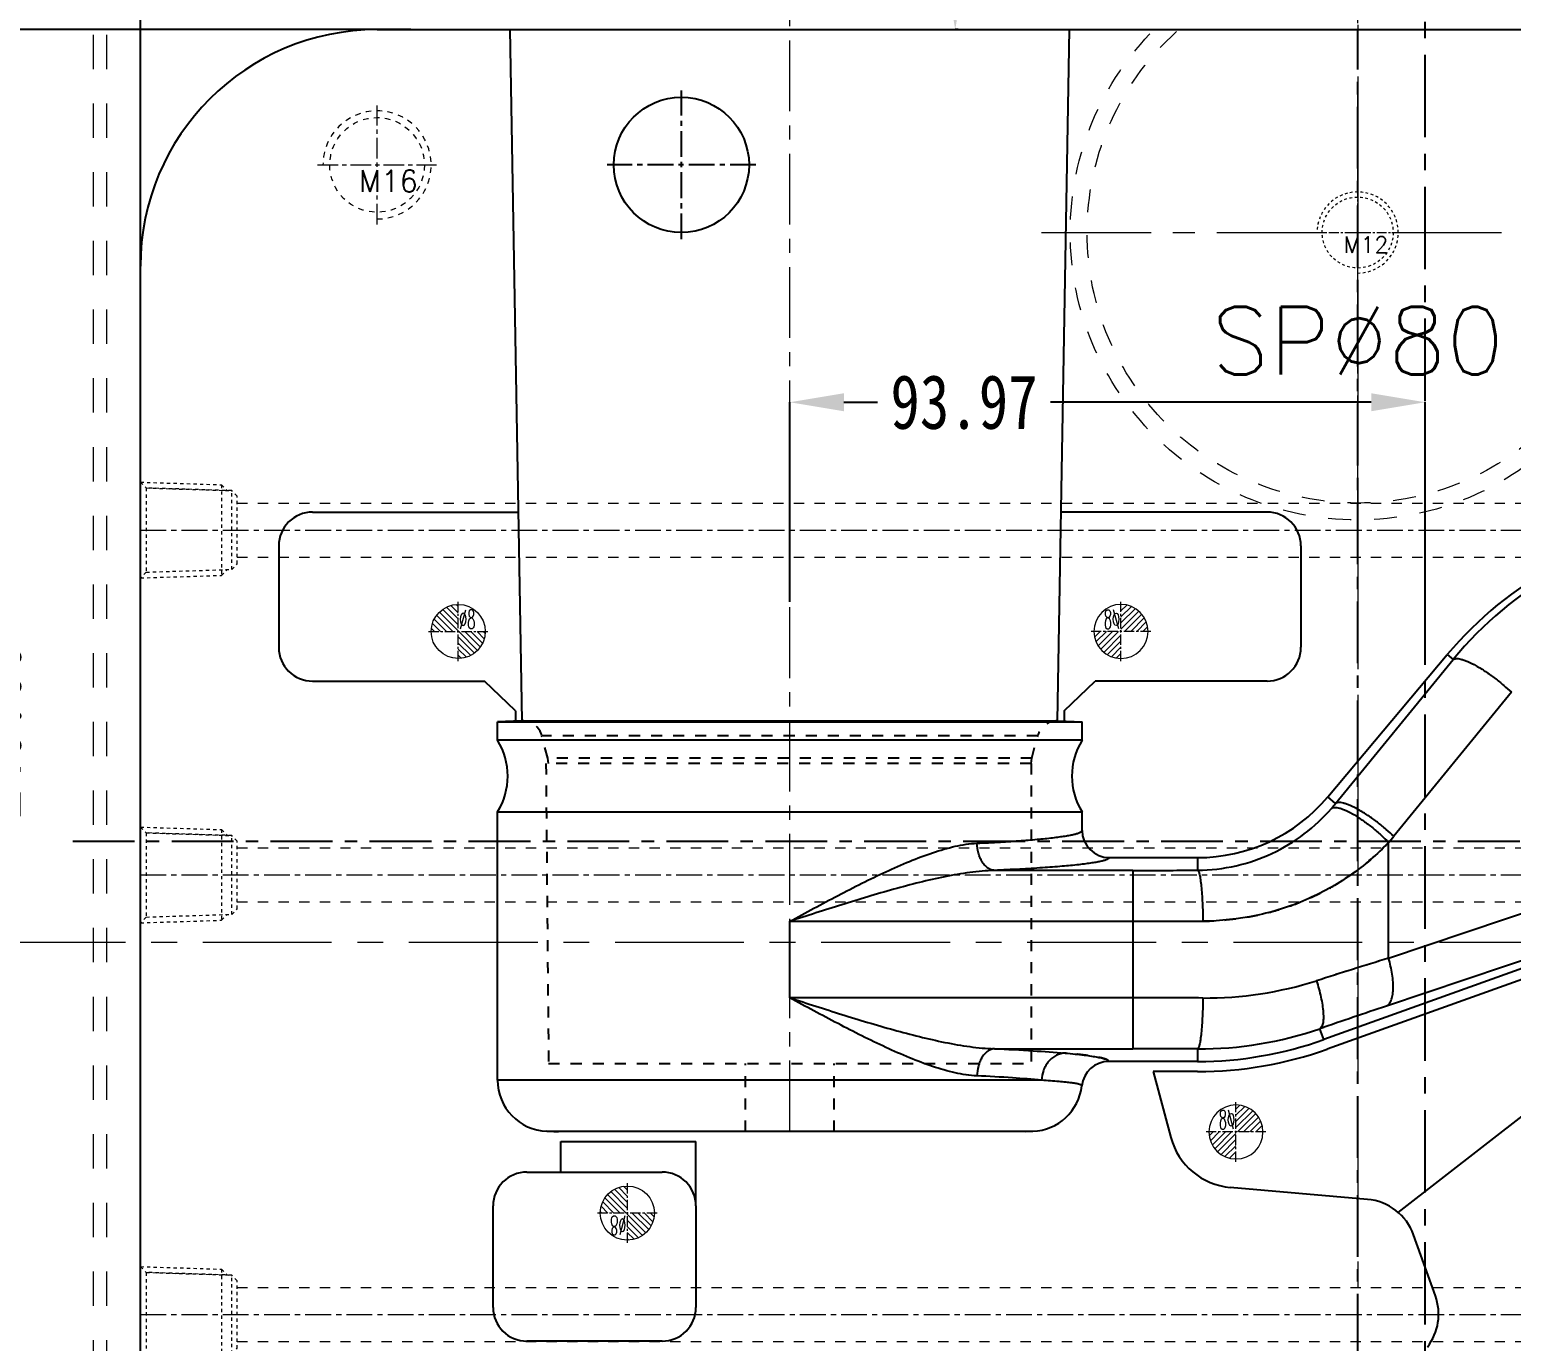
# Model space of a CAD drawing. Header units: millimetres. Extents: x 1188 to 10032, y -1727 to 798.
# Drawn here: x 1538.3 to 1757.4, y -800.1 to -606.1 of the extents above; entities that cross this region are included whole.
import ezdxf
from ezdxf.enums import TextEntityAlignment as Align

# ---------------------------------------------------------------- set-up
doc = ezdxf.new("R2010")
doc.units = ezdxf.units.MM
doc.header["$LTSCALE"] = 16.335
doc.header["$PDMODE"] = 3
doc.header["$PDSIZE"] = 0.3125
doc.linetypes.add('CENTER', pattern=[0.6, 0.375, -0.075, 0.075, -0.075])
doc.linetypes.add('HIDDEN', pattern=[0.2, 0.1, -0.1])
doc.layers.get('0').update_dxf_attribs({"linetype": 'CONTINUOUS'})
doc.layers.get('Defpoints').update_dxf_attribs({"linetype": 'CONTINUOUS'})
for name, color, linetype, lineweight in [('cool', 153, 'HIDDEN', 9), ('epin', 13, 'CONTINUOUS', 9), ('moldbase', 7, 'CONTINUOUS', 20), ('screw', 33, 'CONTINUOUS', 13), ('sp', 193, 'CONTINUOUS', 9)]:
    doc.layers.add(name, color=color, linetype=linetype, lineweight=lineweight)
doc.layers.add('DEFAULT_2', color=8, linetype='HIDDEN')
doc.styles.get("Standard").update_dxf_attribs({"font": 'txt', "width": 0.8})
doc.styles.add('TXT', font='txt.shx', dxfattribs={"bigfont": 'gbcbig.shx'})
doc.styles.add('TXT05', font='txt.shx', dxfattribs={"width": 0.5, "bigfont": 'gbcbig.shx'})
doc.dimstyles.new('11', dxfattribs={"dimtxt": 8, "dimasz": 8, "dimexe": 0, "dimexo": 0, "dimgap": 0, "dimtad": 0, "dimzin": 0, "dimdsep": 46, "dimtxsty": 'Standard', "dimcen": 0, "dimclrd": 4, "dimclre": 4, "dimclrt": 6, "dimazin": 0, "dimtfac": 1, "dimtofl": 0, "dimtmove": 0, "dimatfit": 3, "dimfxl": 0, "dimtolj": 1, "dimtzin": 0, "dimarcsym": 0})

# ---------------------------------------------------------------- blocks, each defined once
blk = doc.blocks.new('*D107')
at = {"color": 4, "lineweight": -2, "transparency": 16777216}
for p, q in [((1554.71, -646.14), (1554.71, -588.75)), ((1562.71, -588.75), (1745.38, -588.75)), ((1926.71, -588.75), (1774.18, -588.75)), ((1934.71, -646.14), (1934.71, -588.75))]:
    blk.add_line(p, q, dxfattribs=at)
at = {"color": 4, "transparency": 16777216}
for points in [[(1562.71, -587.41), (1562.71, -590.08), (1554.71, -588.75)], [(1926.71, -587.41), (1926.71, -590.08), (1934.71, -588.75)]]:
    blk.add_solid(points, dxfattribs=at)
at = {"layer": 'Defpoints', "color": 0, "transparency": 16777216}
for p in [(1554.71, -588.75), (1554.71, -646.14), (1934.71, -646.14)]:
    blk.add_point(p, dxfattribs=at)
at = {"color": 6, "transparency": 16777216, "insert": (1759.78, -588.75), "char_height": 8, "attachment_point": 5}
blk.add_mtext('\\A1;380.00', dxfattribs=at)
blk = doc.blocks.new('*D108')
at = {"color": 4, "lineweight": -2, "transparency": 16777216}
for p, q in [((1594.71, -606.14), (1533.09, -606.14)), ((1533.09, -614.14), (1533.09, -695.41)), ((1533.09, -838.14), (1533.09, -724.21)), ((1589.71, -846.14), (1533.09, -846.14))]:
    blk.add_line(p, q, dxfattribs=at)
at = {"color": 4, "transparency": 16777216}
for points in [[(1531.75, -614.14), (1534.42, -614.14), (1533.09, -606.14)], [(1531.75, -838.14), (1534.42, -838.14), (1533.09, -846.14)]]:
    blk.add_solid(points, dxfattribs=at)
at = {"layer": 'Defpoints', "color": 0, "transparency": 16777216}
for p in [(1594.71, -606.14), (1533.09, -846.14), (1589.71, -846.14)]:
    blk.add_point(p, dxfattribs=at)
at = {"color": 6, "transparency": 16777216, "insert": (1533.09, -709.81), "char_height": 8, "attachment_point": 5, "rotation": 90}
blk.add_mtext('\\A1;240.00', dxfattribs=at)
blk = doc.blocks.new('screw_m16_g')
at = {"layer": 'screw', "color": 1, "linetype": 'CENTER', "ltscale": 0.497582}
for p, q in [((0, -8.8), (0, 8.8)), ((-8.8, 0), (8.8, 0))]:
    blk.add_line(p, q, dxfattribs=at)
at = {"layer": 'screw', "color": 33, "linetype": 'HIDDEN', "ltscale": 0.497582}
blk.add_circle((0, 0), 7, dxfattribs=at)
at = {"layer": 'screw', "color": 92, "linetype": 'HIDDEN', "ltscale": 0.497582}
blk.add_arc((0, 0), 8, 270, 180, dxfattribs=at)
at = {"layer": 'screw', "color": 6, "style": 'TXT'}
blk.add_text('M16', height=3.2, dxfattribs=at).set_placement((-2.72, -4))
blk = doc.blocks.new('cool_jt_f12')
at = {"layer": 'cool', "ltscale": 0.3}
for p, q in [((0, 7.0785), (0.856, 6.2225)), ((0, 7.0785), (12, 6.7035)), ((12, 6.7035), (12.856, 5.8475)), ((12, 6.7035), (12, -6.7035)), ((0.856, 6.2225), (0.856, -6.2225)), ((13.5, 5.827375), (0.856, 6.2225)), ((0.856, 6.2225), (13.5, 5.827375)), ((14.327375, 5), (13.5, 5.827375)), ((13.5, -5.827375), (13.5, 5.827375)), ((14.327375, -5), (14.327375, 5)), ((0.856, -6.2225), (0, -7.0785)), ((0.856, -6.2225), (13.5, -5.827375)), ((12, -6.7035), (12.856, -5.8475)), ((13.5, -5.827375), (14.327375, -5)), ((0, -7.0785), (12, -6.7035))]:
    blk.add_line(p, q, dxfattribs=at)
blk = doc.blocks.new('2')
at = {"layer": 'cool', "ltscale": 0.932966}
for p, q in [((1569.04, -797.14), (1920.38, -797.14)), ((1569.04, -805.14), (1920.38, -805.14))]:
    blk.add_line(p, q, dxfattribs=at)
at = {"layer": 'cool', "color": 1, "linetype": 'CENTER', "ltscale": 0.621977}
blk.add_line((1554.71, -801.14), (1934.71, -801.14), dxfattribs=at)
at = {"layer": 'cool', "ltscale": 0.932966}
blk.add_blockref('cool_jt_f12', (1554.71, -801.14), dxfattribs=at)
blk = doc.blocks.new('sp_80_th', base_point=(1734.71, -886.14))
at = {"layer": 'sp', "color": 1, "linetype": 'CENTER', "ltscale": 2.643404}
for p, q in [((1734.71, -932.89), (1734.71, -839.39)), ((1687.96, -886.14), (1781.46, -886.14))]:
    blk.add_line(p, q, dxfattribs=at)
at = {"layer": 'sp', "color": 193, "linetype": 'HIDDEN', "ltscale": 2.073258}
for radius in [42.5, 40]:
    blk.add_circle((1734.71, -886.14), radius, dxfattribs=at)
at = {"layer": 'sp', "color": 6, "style": 'TXT'}
blk.add_text('SP%%c80', height=10, dxfattribs=at).set_placement((1734.71, -902.14), align=Align.MIDDLE)
blk = doc.blocks.new('screw_m12_g')
at = {"layer": 'screw', "color": 1, "linetype": 'CENTER', "ltscale": 0.24}
for p, q in [((0, -6.6), (0, 6.6)), ((-6.6, 0), (6.6, 0))]:
    blk.add_line(p, q, dxfattribs=at)
at = {"layer": 'screw', "color": 33, "linetype": 'HIDDEN', "ltscale": 0.24}
blk.add_circle((0, 0), 5.25, dxfattribs=at)
at = {"layer": 'screw', "color": 92, "linetype": 'HIDDEN', "ltscale": 0.24}
blk.add_arc((0, 0), 6, 270, 180, dxfattribs=at)
at = {"layer": 'screw', "color": 6, "style": 'TXT'}
blk.add_text('M12', height=2.4, dxfattribs=at).set_placement((-2.04, -3))
blk = doc.blocks.new('*D125')
at = {"color": 4, "lineweight": -2, "transparency": 16777216}
for p, q in [((1650.74, -690.76), (1650.74, -661.24)), ((1658.74, -661.24), (1663.7, -661.24)), ((1736.71, -661.24), (1689.3, -661.24)), ((1744.71, -690.76), (1744.71, -661.24))]:
    blk.add_line(p, q, dxfattribs=at)
at = {"color": 4, "transparency": 16777216}
for points in [[(1658.74, -659.91), (1658.74, -662.57), (1650.74, -661.24)], [(1736.71, -659.91), (1736.71, -662.57), (1744.71, -661.24)]]:
    blk.add_solid(points, dxfattribs=at)
at = {"layer": 'Defpoints', "color": 0, "transparency": 16777216}
for p in [(1650.74, -661.24), (1650.74, -690.76), (1744.71, -690.76)]:
    blk.add_point(p, dxfattribs=at)
at = {"color": 6, "transparency": 16777216, "insert": (1676.5, -661.24), "char_height": 8, "attachment_point": 5}
blk.add_mtext('\\A1;93.97', dxfattribs=at)
blk = doc.blocks.new('epin_ejp_8')
at = {"layer": 'epin'}
h = blk.add_hatch(dxfattribs=at)
h.set_pattern_fill('_ANSI31', color=123, scale=0.2, angle=90, style=0)
h.set_pattern_definition([(135, (-1734.7099, 741.14124), (-0.4490128, -0.4490128), [])])
h.paths.add_polyline_path([(0, 4, 0.414214), (-4, 0), (0, 0)])
h.paths.add_polyline_path([(4, 0), (0, 0), (0, -4, 0.414214)])
at = {"layer": 'epin', "color": 1, "linetype": 'CENTER', "ltscale": 0.248791}
for p, q in [((0, -4.4), (0, 4.4)), ((-4.4, 0), (4.4, 0))]:
    blk.add_line(p, q, dxfattribs=at)
at = {"layer": 'epin'}
blk.add_circle((0, 0), 4, dxfattribs=at)
at = {"layer": 'epin', "color": 6, "style": 'TXT05', "width": 0.5}
blk.add_text('%%c8', height=2.8, dxfattribs=at).set_placement((1.33, 1.8), align=Align.MIDDLE)
blk = doc.blocks.new('5')
at = {"layer": 'epin'}
blk.add_blockref('epin_ejp_8', (1601.71, -695.14), dxfattribs=at)
at = {"layer": 'epin', "xscale": -1}
for p in [(1699.71, -695.14), (1716.71, -769.14)]:
    blk.add_blockref('epin_ejp_8', p, dxfattribs=at)
at = {"layer": 'epin', "rotation": 180}
blk.add_blockref('epin_ejp_8', (1626.71, -781.14), dxfattribs=at)
blk = doc.blocks.new('*D216')
at = {"color": 4, "lineweight": -2, "transparency": 16777216}
for p, q in [((1672.47, -521.14), (1675.2, -521.14)), ((1675.2, -529.14), (1675.2, -557.47)), ((1675.2, -598.14), (1675.2, -580.93)), ((1675.62, -606.14), (1675.2, -606.14))]:
    blk.add_line(p, q, dxfattribs=at)
at = {"color": 4, "transparency": 16777216}
for points in [[(1673.87, -529.14), (1676.54, -529.14), (1675.2, -521.14)], [(1673.87, -598.14), (1676.54, -598.14), (1675.2, -606.14)]]:
    blk.add_solid(points, dxfattribs=at)
at = {"layer": 'Defpoints', "color": 0, "transparency": 16777216}
for p in [(1672.47, -521.14), (1675.2, -606.14), (1675.62, -606.14)]:
    blk.add_point(p, dxfattribs=at)
at = {"color": 6, "transparency": 16777216, "insert": (1675.2, -569.2), "char_height": 8, "attachment_point": 5, "rotation": 90}
blk.add_mtext('\\A1;85.00', dxfattribs=at)

msp = doc.modelspace()

# ---------------------------------------------------------------- linework, layer by layer
at = {"color": 1, "linetype": 'CENTER', "ltscale": 1.990328}
msp.add_line((1744.71, -856.141), (1744.71, -596.141), dxfattribs=at)
for p, q in [((1589.71, -606.141), (1899.71, -606.141)), ((1611.173, -708.354), (1609.388, -606.141)), ((1690.312, -708.354), (1692.096, -606.141)), ((1554.71, -811.141), (1554.71, -641.141)), ((1575.173, -682.48), (1575.173, -697.48)), ((1726.312, -682.48), (1726.312, -697.48)), ((1610.173, -706.887), (1605.609, -702.48)), ((1691.312, -706.887), (1695.876, -702.48)), ((1610.173, -706.887), (1610.173, -708.387)), ((1691.312, -706.887), (1691.312, -708.387)), ((1616.862, -775.079), (1616.862, -770.579)), ((1636.862, -780.079), (1636.862, -770.579)), ((1606.862, -795.079), (1606.862, -780.079)), ((1636.862, -780.079), (1636.862, -795.079)), ((1631.862, -800.079), (1611.862, -800.079))]:
    msp.add_line(p, q)
at = {"color": 1, "linetype": 'CENTER', "ltscale": 1.492746}
for p, q in [((1734.71, -846.141), (1734.71, -606.141)), ((1544.71, -726.141), (1944.71, -726.141))]:
    msp.add_line(p, q, dxfattribs=at)
at = {"color": 1, "linetype": 'CENTER', "ltscale": 0.621977}
for p, q in [((1634.71, -637.141), (1634.71, -615.141)), ((1645.71, -626.141), (1623.71, -626.141))]:
    msp.add_line(p, q, dxfattribs=at)
at = {"color": 7, "linetype": 'Continuous'}
for p, q in [((1580.173, -677.48), (1610.651, -677.48)), ((1721.312, -677.48), (1690.834, -677.48)), ((1730.289, -719.603), (1747.955, -698.55)), ((1747.955, -698.55), (1748.833, -699.286)), ((1731.45, -720.577), (1748.833, -699.286)), ((1580.173, -702.48), (1605.609, -702.48)), ((1721.312, -702.48), (1695.876, -702.48)), ((1757.436, -704.125), (1740.054, -725.416)), ((1611.067, -708.356), (1607.527, -708.48)), ((1607.527, -711.225), (1607.527, -708.48)), ((1607.527, -708.48), (1693.957, -708.48)), ((1611.067, -708.356), (1611.173, -708.354)), ((1611.067, -708.356), (1690.417, -708.356)), ((1690.417, -708.356), (1690.312, -708.354)), ((1690.417, -708.356), (1693.957, -708.48)), ((1693.957, -711.225), (1693.957, -708.48)), ((1693.957, -711.225), (1607.527, -711.225)), ((1731.45, -720.577), (1730.289, -719.603)), ((1607.527, -761.498), (1607.527, -721.814)), ((1607.527, -721.814), (1693.957, -721.814)), ((1693.957, -724.552), (1693.957, -721.814)), ((1739.283, -743.44), (1739.283, -726.327)), ((1739.283, -743.44), (1787.546, -727.223)), ((1697.977, -728.578), (1711.042, -728.578)), ((1711.042, -728.578), (1711.042, -730.442)), ((1701.458, -730.468), (1680.987, -730.468)), ((1701.458, -730.468), (1701.458, -756.838)), ((1787.42, -734.783), (1729.703, -755.483)), ((1787.25, -734.308), (1738.988, -750.525)), ((1650.742, -749.31), (1650.742, -737.996)), ((1650.742, -737.996), (1701.458, -737.996)), ((1701.458, -749.31), (1650.742, -749.31)), ((1729.703, -755.483), (1729.126, -753.874)), ((1680.987, -756.838), (1701.458, -756.838)), ((1711.042, -756.864), (1711.042, -758.728)), ((1711.042, -758.728), (1697.91, -758.728)), ((1687.982, -761.498), (1607.527, -761.498)), ((1614.802, -769.03), (1686.683, -769.03)), ((1615.856, -769.067), (1614.802, -769.03)), ((1685.628, -769.067), (1686.683, -769.03)), ((1685.628, -769.067), (1615.856, -769.067)), ((1615.856, -769.067), (1616.558, -769.079)), ((1684.926, -769.079), (1616.558, -769.079)), ((1616.862, -770.579), (1636.862, -770.579)), ((1685.628, -769.067), (1684.927, -769.079)), ((1611.862, -775.079), (1631.862, -775.079))]:
    msp.add_line(p, q, dxfattribs=at)
at = {"color": 4, "linetype": 'Continuous'}
for p, q in [((1787.927, -736.195), (1730.209, -756.895)), ((1711.042, -760.228), (1704.476, -760.228)), ((1704.476, -760.228), (1707.084, -769.961)), ((1740.717, -781.055), (1759.935, -766.099)), ((1736.149, -779.109), (1715.872, -777.335)), ((1746.208, -793.371), (1742.983, -784.378))]:
    msp.add_line(p, q, dxfattribs=at)
msp.add_circle((1634.71, -626.141), 10)
for centre, radius, start, end in [((1589.71, -641.141), 35, 90, 180), ((1580.173, -682.48), 5, 90, 180), ((1721.312, -682.48), 5, 0, 90), ((1580.173, -697.48), 5, 180, 270), ((1721.312, -697.48), 5, 270, 0), ((1611.862, -780.079), 5, 90, 180), ((1631.862, -780.079), 5, 0, 90), ((1611.862, -795.079), 5, 180, 270), ((1631.862, -795.079), 5, 270, 0)]:
    msp.add_arc(centre, radius, start, end)
at = {"color": 7, "linetype": 'Continuous'}
for centre, radius, start, end in [((1790.298, -734.08), 55.275, 96.78538, 140), ((1791.304, -734.096), 54.914, 97.82609, 140.66248), ((1598.985, -716.52), 10.05, 328.21167, 31.78833), ((1702.5, -716.52), 10.05, 148.21167, 211.78833), ((1711.042, -703.453), 25.125, 270, 320), ((1710.306, -703.449), 27.211, 319.03077, 320.98935), ((1697.982, -724.554), 4.025, 179.98151, 269.92876), ((1713.145, -703.447), 34.738, 318.80394, 320.77141), ((1701.461, 1037.467), 1767.935, 269.999896, 270.310527), ((1701.461, 1328.251), 2066.247, 269.999904, 270.287237), ((2309.54, -2577.516), 1920.684, 107.271673, 107.60504), ((1712.12, -694.633), 54.704, 269.68496, 287.55683), ((1701.475, -2810.059), 2060.748, 89.712379, 90.000479), ((2263.729, -2311.963), 1647.253, 108.575597, 108.937862), ((1711.298, -702.221), 54.643, 269.73163, 289.0413), ((1711.042, -703.453), 55.275, 270, 289.73), ((1701.474, -2520.07), 1763.232, 89.689059, 90.000518), ((1697.914, -762.753), 4.025, 90.06454, 173.77957), ((1615.065, -761.498), 7.537, 180, 268), ((1686.42, -761.498), 7.537, 272, 353.76112)]:
    msp.add_arc(centre, radius, start, end, dxfattribs=at)
at = {"color": 4, "linetype": 'Continuous'}
for centre, radius, start, end in [((1711.042, -703.453), 56.775, 270, 289.73), ((1716.743, -767.373), 10, 195, 265), ((1735.452, -787.079), 8, 19.73, 85), ((1738.677, -796.071), 8, 322.46377, 19.73)]:
    msp.add_arc(centre, radius, start, end, dxfattribs=at)
at = {"color": 7, "linetype": 'Continuous'}
for points, knots in [([(1748.833, -699.286), (1748.951, -699.192), (1749.222, -699.13), (1749.61, -699.15), (1750.009, -699.228), (1750.475, -699.372), (1751.236, -699.674), (1752.302, -700.222), (1753.641, -701.056), (1754.999, -702.031), (1756.274, -703.062), (1757.067, -703.774), (1757.436, -704.125)], [0, 0, 0, 0, 0.0445714, 0.0761183, 0.115517, 0.163591, 0.2202662, 0.3568993, 0.5164547, 0.6854767, 0.8499231, 1, 1, 1, 1]), ([(1740.054, -725.416), (1739.685, -725.065), (1738.892, -724.353), (1737.617, -723.322), (1736.259, -722.347), (1734.92, -721.513), (1733.854, -720.965), (1733.093, -720.663), (1732.626, -720.519), (1732.228, -720.441), (1731.84, -720.421), (1731.569, -720.483), (1731.45, -720.577)], [0, 0, 0, 0, 0.1500769, 0.3145233, 0.4835453, 0.6431007, 0.7797338, 0.836409, 0.884483, 0.9238818, 0.9554286, 1, 1, 1, 1]), ([(1711.042, -730.442), (1712.954, -730.429), (1716.743, -729.988), (1722.112, -728.138), (1726.916, -725.237), (1729.643, -722.683), (1730.853, -721.29)], [0, 0, 0, 0, 0.2554597, 0.5049833, 0.7533984, 1, 1, 1, 1]), ([(1730.853, -721.29), (1730.976, -721.197), (1731.252, -721.137), (1731.645, -721.163), (1732.042, -721.247), (1732.506, -721.4), (1733.256, -721.717), (1734.301, -722.287), (1735.607, -723.152), (1736.927, -724.162), (1738.162, -725.228), (1738.928, -725.964), (1739.283, -726.327)], [0, 0, 0, 0, 0.0457529, 0.0776676, 0.1172773, 0.1654124, 0.2220175, 0.3582047, 0.517121, 0.685587, 0.8497852, 1, 1, 1, 1]), ([(1678.413, -726.454), (1679.567, -726.399), (1681.751, -726.284), (1684.828, -726.082), (1687.497, -725.863), (1689.45, -725.661), (1690.784, -725.487), (1691.608, -725.361), (1692.31, -725.234), (1692.887, -725.106), (1693.34, -724.976), (1693.636, -724.861), (1693.806, -724.762), (1693.907, -724.684), (1693.957, -724.603), (1693.957, -724.552)], [0, 0, 0, 0, 0.2194228, 0.4153838, 0.585534, 0.7279568, 0.7882319, 0.8410069, 0.8861704, 0.9236319, 0.9533569, 0.9754758, 0.9838155, 0.990492, 1, 1, 1, 1]), ([(1650.742, -737.996), (1651.926, -737.346), (1654.296, -736.066), (1657.852, -734.188), (1661.385, -732.366), (1664.894, -730.66), (1668.367, -729.125), (1671.781, -727.825), (1675.109, -726.856), (1677.334, -726.505), (1678.413, -726.454)], [0, 0, 0, 0, 0.1342467, 0.267823, 0.3998659, 0.5295337, 0.6557825, 0.7773048, 0.8925695, 1, 1, 1, 1]), ([(1680.987, -730.468), (1680.831, -730.459), (1680.503, -730.39), (1680.028, -730.147), (1679.578, -729.755), (1679.175, -729.233), (1678.849, -728.601), (1678.529, -727.679), (1678.426, -726.941), (1678.413, -726.454)], [0, 0, 0, 0, 0.0906419, 0.191905, 0.3065972, 0.4343381, 0.5728685, 0.7172461, 1, 1, 1, 1]), ([(1739.284, -726.327), (1738.434, -727.225), (1736.639, -728.934), (1732.677, -731.992), (1727.098, -735.074), (1719.679, -737.406), (1714.461, -737.956), (1711.82, -737.97)], [0, 0, 0, 0, 0.1211626, 0.2424278, 0.4898404, 0.7411427, 1, 1, 1, 1]), ([(1697.977, -728.578), (1697.973, -728.63), (1697.909, -728.71), (1697.795, -728.787), (1697.603, -728.885), (1697.273, -728.999), (1696.773, -729.128), (1696.137, -729.255), (1695.367, -729.382), (1694.465, -729.507), (1693.007, -729.68), (1690.876, -729.881), (1687.968, -730.099), (1684.619, -730.299), (1682.242, -730.414), (1680.987, -730.468)], [0, 0, 0, 0, 0.0091528, 0.0158327, 0.0242337, 0.0465564, 0.0765152, 0.1141988, 0.1595533, 0.2124799, 0.2728629, 0.4153575, 0.5853865, 0.7810437, 1, 1, 1, 1]), ([(1680.987, -730.468), (1679.777, -730.503), (1677.317, -730.737), (1673.622, -731.385), (1669.868, -732.245), (1664.785, -733.594), (1658.402, -735.52), (1653.308, -737.177), (1650.742, -737.996)], [0, 0, 0, 0, 0.1162335, 0.236625, 0.3600586, 0.4857444, 0.7414421, 1, 1, 1, 1]), ([(1711.042, -730.442), (1711.07, -730.456), (1711.125, -730.517), (1711.191, -730.647), (1711.26, -730.841), (1711.362, -731.23), (1711.476, -731.884), (1711.592, -732.847), (1711.688, -734.005), (1711.759, -735.291), (1711.804, -736.627), (1711.817, -737.525), (1711.82, -737.97)], [0, 0, 0, 0, 0.0121709, 0.0309213, 0.057582, 0.0927397, 0.1892062, 0.3184358, 0.4740605, 0.6465505, 0.8251697, 1, 1, 1, 1]), ([(1738.988, -750.525), (1739.128, -750.452), (1739.404, -750.209), (1739.694, -749.665), (1739.886, -748.928), (1739.976, -748.013), (1739.952, -746.955), (1739.824, -745.806), (1739.599, -744.62), (1739.396, -743.831), (1739.283, -743.44)], [0, 0, 0, 0, 0.063841, 0.1436985, 0.2454704, 0.369602, 0.5135803, 0.6713714, 0.8358235, 1, 1, 1, 1]), ([(1728.622, -746.789), (1728.748, -747.187), (1728.985, -747.99), (1729.279, -749.193), (1729.497, -750.357), (1729.626, -751.42), (1729.652, -752.331), (1729.592, -752.972), (1729.483, -753.374), (1729.365, -753.646), (1729.231, -753.811), (1729.126, -753.874)], [0, 0, 0, 0, 0.1707885, 0.3423113, 0.5065483, 0.6550136, 0.78024, 0.8786259, 0.9174007, 0.9498758, 1, 1, 1, 1]), ([(1650.742, -749.31), (1653.308, -750.129), (1658.402, -751.786), (1664.785, -753.712), (1669.868, -755.061), (1673.622, -755.921), (1677.317, -756.569), (1679.777, -756.803), (1680.987, -756.838)], [0, 0, 0, 0, 0.2585579, 0.5142556, 0.6399414, 0.763375, 0.8837665, 1, 1, 1, 1]), ([(1678.413, -760.852), (1677.334, -760.8), (1675.109, -760.45), (1671.781, -759.481), (1668.367, -758.181), (1664.894, -756.646), (1661.385, -754.94), (1657.852, -753.118), (1654.296, -751.24), (1651.926, -749.96), (1650.742, -749.31)], [0, 0, 0, 0, 0.1074305, 0.2226952, 0.3442175, 0.4704663, 0.6001341, 0.732177, 0.8657533, 1, 1, 1, 1]), ([(1711.82, -749.336), (1711.817, -749.781), (1711.804, -750.679), (1711.759, -752.015), (1711.688, -753.301), (1711.592, -754.459), (1711.476, -755.422), (1711.362, -756.076), (1711.26, -756.464), (1711.191, -756.658), (1711.125, -756.788), (1711.07, -756.85), (1711.042, -756.864)], [0, 0, 0, 0, 0.1749647, 0.3534589, 0.525953, 0.6815812, 0.8108134, 0.9072817, 0.9423405, 0.9689456, 0.987773, 1, 1, 1, 1]), ([(1680.987, -756.838), (1680.831, -756.847), (1680.503, -756.916), (1680.028, -757.159), (1679.578, -757.551), (1679.175, -758.073), (1678.849, -758.705), (1678.529, -759.627), (1678.426, -760.365), (1678.413, -760.852)], [0, 0, 0, 0, 0.0906416, 0.1919047, 0.3065972, 0.4343387, 0.5728699, 0.7172477, 1, 1, 1, 1]), ([(1680.987, -756.838), (1682.908, -756.921), (1686.396, -757.098), (1689.881, -757.344), (1691.445, -757.483)], [0, 0, 0, 0, 0.5503818, 1, 1, 1, 1]), ([(1691.446, -757.483), (1691.015, -757.496), (1690.339, -757.668), (1689.553, -758.163), (1689.004, -758.685), (1688.559, -759.322), (1688.131, -760.245), (1687.993, -761.004), (1687.982, -761.498)], [0, 0, 0, 0, 0.2227597, 0.3467098, 0.4768297, 0.6107862, 0.7452096, 1, 1, 1, 1]), ([(1691.445, -757.483), (1691.944, -757.527), (1692.878, -757.616), (1694.181, -757.763), (1695.291, -757.912), (1696.207, -758.064), (1696.927, -758.218), (1697.399, -758.354), (1697.672, -758.475), (1697.823, -758.563), (1697.911, -758.665), (1697.91, -758.728)], [0, 0, 0, 0, 0.22522, 0.4213723, 0.5889826, 0.7280836, 0.8385961, 0.9195163, 0.9489342, 0.9715083, 1, 1, 1, 1]), ([(1687.982, -761.498), (1686.551, -761.358), (1683.363, -761.112), (1680.17, -760.936), (1678.413, -760.852)], [0, 0, 0, 0, 0.4496744, 1, 1, 1, 1]), ([(1693.913, -762.317), (1693.918, -762.272), (1693.829, -762.202), (1693.704, -762.15), (1693.538, -762.096), (1693.328, -762.045), (1693.068, -761.992), (1692.762, -761.94), (1692.262, -761.867), (1691.523, -761.78), (1690.044, -761.637), (1688.842, -761.552), (1687.982, -761.498)], [0, 0, 0, 0, 0.0224669, 0.0432599, 0.071462, 0.1073727, 0.1512021, 0.2027976, 0.2618626, 0.4021462, 0.5718592, 1, 1, 1, 1])]:
    msp.add_open_spline(points, degree=3, knots=knots, dxfattribs=at)
at = {"layer": 'DEFAULT_2', "color": 8, "linetype": 'HIDDEN'}
for p, q in [((1614.962, -713.863), (1614.085, -710.589)), ((1687.4, -710.589), (1614.085, -710.589)), ((1686.523, -713.863), (1687.4, -710.589)), ((1615.065, -714.643), (1614.962, -713.863)), ((1686.523, -713.863), (1614.962, -713.863)), ((1686.42, -714.643), (1686.523, -713.863)), ((1614.678, -714.645), (1615.065, -759.029)), ((1686.42, -714.643), (1615.065, -714.643)), ((1686.42, -714.643), (1686.42, -759.029)), ((1615.065, -759.029), (1686.42, -759.029)), ((1644.21, -769.079), (1644.21, -759.029)), ((1657.275, -769.079), (1657.275, -759.029))]:
    msp.add_line(p, q, dxfattribs=at)
for centre, radius, start, end in [((1611.173, -711.369), 3.015, 15, 90), ((1690.312, -711.369), 3.015, 90, 165), ((1701.474, 1032.764), 1763.232, 269.999482, 270.310941), ((1701.475, 1322.753), 2060.748, 269.999521, 270.287621), ((2298.064, -2540.983), 1882.392, 107.268283, 107.608431), ((1701.461, -2815.557), 2066.247, 89.712763, 90.000096), ((2274.58, -2343.915), 1680.997, 108.579233, 108.934226), ((1701.461, -2524.773), 1767.935, 89.689473, 90.000104)]:
    msp.add_arc(centre, radius, start, end, dxfattribs=at)
for points, knots in [([(1711.82, -737.97), (1714.461, -737.957), (1718.411, -737.538), (1723.459, -736.22), (1727.065, -734.879), (1730.486, -733.204), (1733.69, -731.211), (1736.645, -728.929), (1738.437, -727.222), (1739.284, -726.327)], [0, 0, 0, 0, 0.2587638, 0.3855716, 0.5104427, 0.6348953, 0.758096, 0.8793024, 1, 1, 1, 1]), ([(1697.91, -758.728), (1697.911, -758.665), (1697.823, -758.563), (1697.672, -758.475), (1697.399, -758.354), (1696.927, -758.218), (1696.207, -758.064), (1695.291, -757.912), (1694.181, -757.763), (1692.878, -757.616), (1691.945, -757.527), (1691.445, -757.483)], [0, 0, 0, 0, 0.0284924, 0.0510667, 0.0804847, 0.1614049, 0.2719174, 0.4110184, 0.5786285, 0.7747805, 1, 1, 1, 1])]:
    msp.add_open_spline(points, degree=3, knots=knots, dxfattribs=at)
at = {"layer": 'moldbase', "color": 1, "linetype": 'CENTER', "ltscale": 1.710438}
msp.add_line((1650.742, -769.079), (1650.742, -491.141), dxfattribs=at)
at = {"layer": 'moldbase', "color": 1, "linetype": 'CENTER', "ltscale": 3.109887}
for p, q in [((1734.71, -491.141), (1734.71, -991.141)), ((2009.71, -741.141), (1459.71, -741.141))]:
    msp.add_line(p, q, dxfattribs=at)
at = {"layer": 'moldbase', "color": 8, "linetype": 'HIDDEN', "ltscale": 3.109887}
for p, q in [((1547.71, -495.141), (1547.71, -987.141)), ((1549.71, -495.141), (1549.71, -927.141))]:
    msp.add_line(p, q, dxfattribs=at)

# ---------------------------------------------------------------- block references
for name, p in [('5', (0, 0)), ('2', (0, 121)), ('2', (0, 70)), ('2', (0, 5))]:
    msp.add_blockref(name, p)
at = {"layer": 'screw'}
for name, p in [('screw_m16_g', (1589.71, -626.141)), ('screw_m12_g', (1734.71, -636.141))]:
    msp.add_blockref(name, p, dxfattribs=at)
at = {"layer": 'sp'}
msp.add_blockref('sp_80_th', (1734.71, -636.141), dxfattribs=at)

# ---------------------------------------------------------------- dimensions: what is measured, and where the dimension line sits
for base, p1, p2, picture, middle in [((1675.203, -606.141), (1672.473, -521.141), (1675.622, -606.141), '*D216', (1675.203, -569.2)), ((1533.086, -846.141), (1594.71, -606.141), (1589.71, -846.141), '*D108', (1533.086, -709.805))]:
    dim = msp.add_linear_dim(base=base, p1=p1, p2=p2, angle=90, dimstyle='11')
    dim.commit()
    dim.dimension.update_dxf_attribs({"geometry": picture, "text_midpoint": middle, "dimtype": 160})
for base, p1, p2, picture, middle in [((1554.71, -588.745), (1934.71, -646.141), (1554.71, -646.141), '*D107', (1759.775, -588.745)), ((1650.742, -661.241), (1744.71, -690.763), (1650.742, -690.763), '*D125', (1676.498, -661.241))]:
    dim = msp.add_linear_dim(base=base, p1=p1, p2=p2, dimstyle='11')
    dim.commit()
    dim.dimension.update_dxf_attribs({"geometry": picture, "text_midpoint": middle, "dimtype": 160})

doc.saveas('drawing.dxf')
